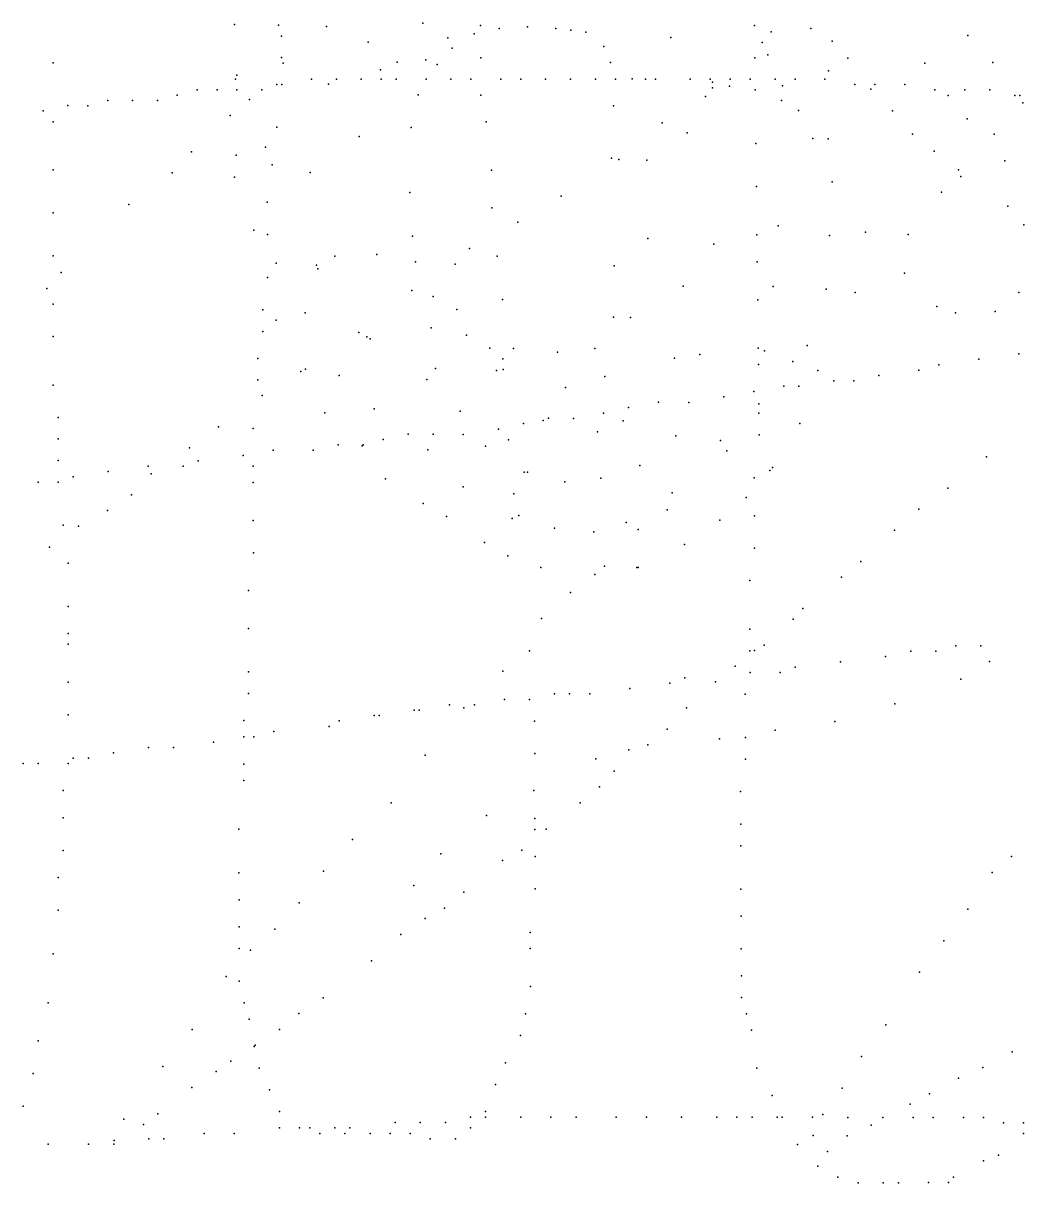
# Model space of a CAD drawing. Header units: metres. Extents: x -21.44 to -17.12, y -43.13 to -42.06.
# Drawn here: x -21.443031 to -21.442334, y -43.119821 to -43.119013 of the extents above; entities that cross this region are included whole.
import ezdxf

# ---------------------------------------------------------------- set-up
doc = ezdxf.new("R2010")
doc.units = ezdxf.units.M

msp = doc.modelspace()

# ---------------------------------------------------------------- linework, layer by layer
at = {"layer": 'Pontos'}
for p in [(-21.44288418, -43.11901366, 428), (-21.44288418, -43.11901366, 428), (-21.44288418, -43.11901366, 428), (-21.4428534, -43.11901401, 428), (-21.4428534, -43.11901401, 428), (-21.4428534, -43.11901401, 428), (-21.44281994, -43.11901502, 427), (-21.44281994, -43.11901502, 427), (-21.44275277, -43.1190127, 426), (-21.44275277, -43.1190127, 426), (-21.44275277, -43.1190127, 426), (-21.44271253, -43.11901438, 425), (-21.44271253, -43.11901438, 425), (-21.44269948, -43.1190164, 424), (-21.44269948, -43.1190164, 424), (-21.44269948, -43.1190164, 424), (-21.44267972, -43.11901514, 423), (-21.44267972, -43.11901514, 423), (-21.44267972, -43.11901514, 423), (-21.44265998, -43.11901638, 422), (-21.44265998, -43.11901638, 422), (-21.44265998, -43.11901638, 422), (-21.44252138, -43.11901442, 417), (-21.44252138, -43.11901442, 417), (-21.44248203, -43.11901639, 416), (-21.44248203, -43.11901639, 416), (-21.4428513, -43.1190218, 427), (-21.4428513, -43.1190218, 427), (-21.44273522, -43.11902299, 425), (-21.44273522, -43.11902299, 425), (-21.44271694, -43.11902016, 424), (-21.44271694, -43.11902016, 424), (-21.44271694, -43.11902016, 424), (-21.44264953, -43.11901762, 422), (-21.44264953, -43.11901762, 422), (-21.44264953, -43.11901762, 422), (-21.44263908, -43.11901886, 422), (-21.44263908, -43.11901886, 422), (-21.44263908, -43.11901886, 422), (-21.4425797, -43.11902258, 419), (-21.4425797, -43.11902258, 419), (-21.4425797, -43.11902258, 419), (-21.44250964, -43.1190188, 417), (-21.44250964, -43.1190188, 417), (-21.44250964, -43.1190188, 417), (-21.44237256, -43.11902137, 414), (-21.44237256, -43.11902137, 414), (-21.44279095, -43.11902596, 427), (-21.44279095, -43.11902596, 427), (-21.44273218, -43.11903016, 425), (-21.44273218, -43.11903016, 425), (-21.44273218, -43.11903016, 425), (-21.44262636, -43.11902886, 421), (-21.44262636, -43.11902886, 421), (-21.44262636, -43.11902886, 421), (-21.44251598, -43.11902623), (-21.44251598, -43.11902623), (-21.44246727, -43.11902531, 415), (-21.44246727, -43.11902531, 415), (-21.44301066, -43.11904038, 428), (-21.44301066, -43.11904038, 428), (-21.44285124, -43.11903671, 427), (-21.44285124, -43.11903671, 427), (-21.44285013, -43.1190405, 427), (-21.44285013, -43.1190405, 427), (-21.44277055, -43.11903986, 426), (-21.44277055, -43.11903986, 426), (-21.44275054, -43.11903836, 425), (-21.44275054, -43.11903836, 425), (-21.44271236, -43.11903676, 424), (-21.44271236, -43.11903676, 424), (-21.44262178, -43.11904014, 420), (-21.44262178, -43.11904014, 420), (-21.44262178, -43.11904014, 420), (-21.44252111, -43.11903681, 417), (-21.44252111, -43.11903681, 417), (-21.44251214, -43.11903465, 416), (-21.44251214, -43.11903465, 416), (-21.4424563, -43.11903712, 415), (-21.4424563, -43.11903712, 415), (-21.4424025, -43.1190405, 414), (-21.4424025, -43.1190405, 414), (-21.44235513, -43.11904007, 413), (-21.44235513, -43.11904007, 413), (-21.44288239, -43.11904892, 427), (-21.44288239, -43.11904892, 427), (-21.44288239, -43.11904892, 427), (-21.44278232, -43.11904518, 426), (-21.44278232, -43.11904518, 426), (-21.44278232, -43.11904518, 426), (-21.4427428, -43.11904142, 425), (-21.4427428, -43.11904142, 425), (-21.4427428, -43.11904142, 425), (-21.44246971, -43.11904594, 415), (-21.44246971, -43.11904594, 415), (-21.44246971, -43.11904594, 415), (-21.44288335, -43.11905179, 427), (-21.44288335, -43.11905179, 427), (-21.44288335, -43.11905179, 427), (-21.44285463, -43.11905536, 426), (-21.44285463, -43.11905536, 426), (-21.44285116, -43.11905536, 426), (-21.44285116, -43.11905536, 426), (-21.44283035, -43.11905164, 426), (-21.44283035, -43.11905164, 426), (-21.44281847, -43.11905519, 426), (-21.44281847, -43.11905519, 426), (-21.44281847, -43.11905519, 426), (-21.44281299, -43.11905164, 426), (-21.44281299, -43.11905164, 426), (-21.44279563, -43.11905165, 426), (-21.44279563, -43.11905165, 426), (-21.44278174, -43.11905166, 426), (-21.44278174, -43.11905166, 426), (-21.44277132, -43.11905166, 425), (-21.44277132, -43.11905166, 425), (-21.44275048, -43.11905167, 425), (-21.44275048, -43.11905167, 425), (-21.44273311, -43.11905168, 424), (-21.44273311, -43.11905168, 424), (-21.44271921, -43.11905168, 423), (-21.44271921, -43.11905168, 423), (-21.44269835, -43.11905169, 423), (-21.44269835, -43.11905169, 423), (-21.44268444, -43.1190517, 422), (-21.44268444, -43.1190517, 422), (-21.44266706, -43.11905171, 422), (-21.44266706, -43.11905171, 422), (-21.44264967, -43.11905171, 421), (-21.44264967, -43.11905171, 421), (-21.44263227, -43.11905172, 420), (-21.44263227, -43.11905172, 420), (-21.44261836, -43.11905173, 420), (-21.44261836, -43.11905173, 420), (-21.4426067, -43.11905143, 419), (-21.4426067, -43.11905143, 419), (-21.4426067, -43.11905143, 419), (-21.44259748, -43.11905174, 419), (-21.44259748, -43.11905174, 419), (-21.44259051, -43.11905174, 419), (-21.44259051, -43.11905174, 419), (-21.44256615, -43.11905175, 418), (-21.44256615, -43.11905175, 418), (-21.44255224, -43.11905175, 417), (-21.44255224, -43.11905175, 417), (-21.44255061, -43.11905394, 417), (-21.44255061, -43.11905394, 417), (-21.44255061, -43.11905394, 417), (-21.44253891, -43.11905661, 417), (-21.44253891, -43.11905661, 417), (-21.44253833, -43.11905175, 417), (-21.44253833, -43.11905175, 417), (-21.44252441, -43.11905176, 416), (-21.44252441, -43.11905176, 416), (-21.44250702, -43.11905176, 416), (-21.44250702, -43.11905176, 416), (-21.44250184, -43.11905629), (-21.44250184, -43.11905629), (-21.44249311, -43.11905176, 415), (-21.44249311, -43.11905176, 415), (-21.44247224, -43.11905177, 415), (-21.44247224, -43.11905177, 415), (-21.44245131, -43.11905551, 415), (-21.44245131, -43.11905551, 415), (-21.44243739, -43.11905551, 414), (-21.44243739, -43.11905551, 414), (-21.44241651, -43.11905552, 414), (-21.44241651, -43.11905552, 414), (-21.44292399, -43.11906279, 427), (-21.44292399, -43.11906279, 427), (-21.44291013, -43.11905906, 427), (-21.44291013, -43.11905906, 427), (-21.44289625, -43.11905907, 426), (-21.44289625, -43.11905907, 426), (-21.44288238, -43.11905908, 426), (-21.44288238, -43.11905908, 426), (-21.44286503, -43.11905908, 426), (-21.44286503, -43.11905908, 426), (-21.44275593, -43.11906272, 424), (-21.44275593, -43.11906272, 424), (-21.44275593, -43.11906272, 424), (-21.44271217, -43.11906289, 423), (-21.44271217, -43.11906289, 423), (-21.44255566, -43.11906391, 417), (-21.44255566, -43.11906391, 417), (-21.44255062, -43.11905772, 417), (-21.44255062, -43.11905772, 417), (-21.44255062, -43.11905772, 417), (-21.44252085, -43.11905923, 416), (-21.44252085, -43.11905923, 416), (-21.44244021, -43.11905864, 414), (-21.44244021, -43.11905864, 414), (-21.44239557, -43.11905926, 414), (-21.44239557, -43.11905926, 414), (-21.44238626, -43.11906313, 413), (-21.44238626, -43.11906313, 413), (-21.44237469, -43.11905927, 413), (-21.44237469, -43.11905927, 413), (-21.44235728, -43.11905927, 413), (-21.44235728, -43.11905927, 413), (-21.44233981, -43.11906302, 413), (-21.44233981, -43.11906302, 413), (-21.44233625, -43.11906314, 413), (-21.44233625, -43.11906314, 413), (-21.44300025, -43.11907021, 427), (-21.44300025, -43.11907021, 427), (-21.44298639, -43.11907022, 427), (-21.44298639, -43.11907022, 427), (-21.44297253, -43.1190665, 427), (-21.44297253, -43.1190665, 427), (-21.44295519, -43.1190665, 427), (-21.44295519, -43.1190665, 427), (-21.44293786, -43.11906651, 427), (-21.44293786, -43.11906651, 427), (-21.44287366, -43.11906603, 426), (-21.44287366, -43.11906603, 426), (-21.44261968, -43.11907029, 419), (-21.44261968, -43.11907029, 419), (-21.44261968, -43.11907029, 419), (-21.44250261, -43.11906654, 415), (-21.44250261, -43.11906654, 415), (-21.44250261, -43.11906654, 415), (-21.44233418, -43.11906813, 412), (-21.44233418, -43.11906813, 412), (-21.44301758, -43.11907393, 427), (-21.44301758, -43.11907393, 427), (-21.4428871, -43.11907697, 426), (-21.4428871, -43.11907697, 426), (-21.44249079, -43.11907355), (-21.44249079, -43.11907355), (-21.44242519, -43.11907377, 414), (-21.44242519, -43.11907377, 414), (-21.44237308, -43.11907935, 413), (-21.44237308, -43.11907935, 413), (-21.44301065, -43.1190814, 427), (-21.44301065, -43.1190814, 427), (-21.44285451, -43.11908523, 425), (-21.44285451, -43.11908523, 425), (-21.44276097, -43.11908534, 424), (-21.44276097, -43.11908534, 424), (-21.44276097, -43.11908534, 424), (-21.44270856, -43.11908158, 422), (-21.44270856, -43.11908158, 422), (-21.44258582, -43.11908215, 418), (-21.44258582, -43.11908215, 418), (-21.4425683, -43.11908924, 417), (-21.4425683, -43.11908924, 417), (-21.4425683, -43.11908924, 417), (-21.44279715, -43.11909161, 424), (-21.44279715, -43.11909161, 424), (-21.44279715, -43.11909161, 424), (-21.44252041, -43.11909665, 415), (-21.44252041, -43.11909665, 415), (-21.44248065, -43.11909301), (-21.44248065, -43.11909301), (-21.44247001, -43.11909335, 414), (-21.44247001, -43.11909335, 414), (-21.44247001, -43.11909335, 414), (-21.44241108, -43.11909002, 413), (-21.44241108, -43.11909002, 413), (-21.44235419, -43.11909015, 412), (-21.44235419, -43.11909015, 412), (-21.44291401, -43.11910252, 425), (-21.44291401, -43.11910252, 425), (-21.44288287, -43.11910466, 425), (-21.44288287, -43.11910466, 425), (-21.44288287, -43.11910466, 425), (-21.44286239, -43.11909912, 425), (-21.44286239, -43.11909912, 425), (-21.44286239, -43.11909912, 425), (-21.44239605, -43.11910199, 413), (-21.44239605, -43.11910199, 413), (-21.44285788, -43.1191114, 424), (-21.44285788, -43.1191114, 424), (-21.44262113, -43.1191069, 418), (-21.44262113, -43.1191069, 418), (-21.44262113, -43.1191069, 418), (-21.442616, -43.11910774, 418), (-21.442616, -43.11910774, 418), (-21.44259653, -43.11910819, 417), (-21.44259653, -43.11910819, 417), (-21.44259653, -43.11910819, 417), (-21.4423467, -43.11910868, 412), (-21.4423467, -43.11910868, 412), (-21.44301063, -43.11911502, 426), (-21.44301063, -43.11911502, 426), (-21.44292749, -43.11911714, 425), (-21.44292749, -43.11911714, 425), (-21.44288414, -43.11912013, 424), (-21.44288414, -43.11912013, 424), (-21.44288414, -43.11912013, 424), (-21.44283142, -43.1191168, 424), (-21.44283142, -43.1191168, 424), (-21.44283142, -43.1191168, 424), (-21.44270483, -43.11911526, 421), (-21.44270483, -43.11911526, 421), (-21.44237899, -43.11911507, 412), (-21.44237899, -43.11911507, 412), (-21.44237753, -43.11911954, 412), (-21.44237753, -43.11911954, 412), (-21.44252006, -43.11912664, 414), (-21.44252006, -43.11912664, 414), (-21.44246731, -43.11912342), (-21.44246731, -43.11912342), (-21.44286126, -43.1191376, 423), (-21.44286126, -43.1191376, 423), (-21.44276176, -43.11913079, 422), (-21.44276176, -43.11913079, 422), (-21.44276176, -43.11913079, 422), (-21.44265627, -43.1191333, 419), (-21.44265627, -43.1191333, 419), (-21.44239092, -43.11913056, 412), (-21.44239092, -43.11913056, 412), (-21.44301062, -43.11914495, 425), (-21.44301062, -43.11914495, 425), (-21.44295775, -43.11913904, 424), (-21.44295775, -43.11913904, 424), (-21.44270463, -43.11914149, 420), (-21.44270463, -43.11914149, 420), (-21.44234478, -43.11914025, 412), (-21.44234478, -43.11914025, 412), (-21.44268649, -43.11915155, 419), (-21.44268649, -43.11915155, 419), (-21.44250493, -43.11915402, 413), (-21.44250493, -43.11915402, 413), (-21.44250493, -43.11915402, 413), (-21.44233353, -43.11915341, 411), (-21.44233353, -43.11915341, 411), (-21.44287073, -43.11915708, 423), (-21.44287073, -43.11915708, 423), (-21.44287073, -43.11915708, 423), (-21.44287073, -43.11915708, 423), (-21.44287073, -43.11915708, 423), (-21.44287073, -43.11915708, 423), (-21.44286117, -43.11916008, 422), (-21.44286117, -43.11916008, 422), (-21.44275994, -43.11916126, 421), (-21.44275994, -43.11916126, 421), (-21.44275994, -43.11916126, 421), (-21.44251966, -43.11916042, 414), (-21.44251966, -43.11916042, 414), (-21.44246917, -43.11916081, 413), (-21.44246917, -43.11916081, 413), (-21.44246917, -43.11916081, 413), (-21.44244396, -43.1191584), (-21.44244396, -43.1191584), (-21.4424143, -43.11916001, 412), (-21.4424143, -43.11916001, 412), (-21.44272009, -43.1191698, 419), (-21.44272009, -43.1191698, 419), (-21.44259568, -43.11916284, 416), (-21.44259568, -43.11916284, 416), (-21.44259568, -43.11916284, 416), (-21.44254976, -43.11916674, 414), (-21.44254976, -43.11916674, 414), (-21.44254976, -43.11916674, 414), (-21.44301061, -43.11917492, 424), (-21.44301061, -43.11917492, 424), (-21.44281401, -43.11917515, 421), (-21.44281401, -43.11917515, 421), (-21.44281401, -43.11917515, 421), (-21.44278474, -43.11917394, 421), (-21.44278474, -43.11917394, 421), (-21.44278474, -43.11917394, 421), (-21.44270089, -43.11917527, 419), (-21.44270089, -43.11917527, 419), (-21.44285501, -43.11918015, 422), (-21.44285501, -43.11918015, 422), (-21.44285501, -43.11918015, 422), (-21.442827, -43.11918149, 421), (-21.442827, -43.11918149, 421), (-21.442827, -43.11918149, 421), (-21.44282589, -43.11918404, 421), (-21.44282589, -43.11918404, 421), (-21.44282589, -43.11918404, 421), (-21.44275791, -43.11917909, 420), (-21.44275791, -43.11917909, 420), (-21.44275791, -43.11917909, 420), (-21.44273018, -43.11918081, 419), (-21.44273018, -43.11918081, 419), (-21.44261935, -43.11918195, 416), (-21.44261935, -43.11918195, 416), (-21.44261935, -43.11918195, 416), (-21.44251944, -43.11917921, 413), (-21.44251944, -43.11917921, 413), (-21.44300498, -43.11918663, 424), (-21.44300498, -43.11918663, 424), (-21.44286106, -43.1191901, 422), (-21.44286106, -43.1191901, 422), (-21.44241665, -43.11918703, 412), (-21.44241665, -43.11918703, 412), (-21.44301512, -43.11919763, 423), (-21.44301512, -43.11919763, 423), (-21.44276044, -43.1191991, 420), (-21.44276044, -43.1191991, 420), (-21.4425711, -43.11919614, 415), (-21.4425711, -43.11919614, 415), (-21.4425711, -43.11919614, 415), (-21.44250847, -43.11919623, 413), (-21.44250847, -43.11919623, 413), (-21.44250847, -43.11919623, 413), (-21.44247143, -43.1191983, 412), (-21.44247143, -43.1191983, 412), (-21.44247143, -43.1191983, 412), (-21.44245114, -43.11920055, 412), (-21.44245114, -43.11920055, 412), (-21.44233705, -43.11920061, 411), (-21.44233705, -43.11920061, 411), (-21.4430106, -43.11920868, 423), (-21.4430106, -43.11920868, 423), (-21.44274541, -43.11920339, 419), (-21.44274541, -43.11920339, 419), (-21.44274541, -43.11920339, 419), (-21.44269718, -43.11920534, 418), (-21.44269718, -43.11920534, 418), (-21.44251913, -43.11920554, 413), (-21.44251913, -43.11920554, 413), (-21.4423943, -43.11921026, 412), (-21.4423943, -43.11921026, 412), (-21.44286445, -43.11921263, 421), (-21.44286445, -43.11921263, 421), (-21.44283475, -43.11921467, 421), (-21.44283475, -43.11921467, 421), (-21.44283475, -43.11921467, 421), (-21.4427291, -43.1192124, 419), (-21.4427291, -43.1192124, 419), (-21.4427291, -43.1192124, 419), (-21.44261962, -43.11921783, 416), (-21.44261962, -43.11921783, 416), (-21.44261962, -43.11921783, 416), (-21.44261962, -43.11921783, 416), (-21.44261962, -43.11921783, 416), (-21.44261962, -43.11921783, 416), (-21.44260782, -43.11921787, 415), (-21.44260782, -43.11921787, 415), (-21.44260782, -43.11921787, 415), (-21.44238129, -43.11921474, 411), (-21.44238129, -43.11921474, 411), (-21.44235353, -43.11921377, 411), (-21.44235353, -43.11921377, 411), (-21.44285509, -43.1192199, 421), (-21.44285509, -43.1192199, 421), (-21.44285509, -43.1192199, 421), (-21.44274693, -43.11922517, 419), (-21.44274693, -43.11922517, 419), (-21.44274693, -43.11922517, 419), (-21.44301059, -43.11923122, 422), (-21.44301059, -43.11923122, 422), (-21.4428644, -43.11922767, 421), (-21.4428644, -43.11922767, 421), (-21.44279748, -43.11922843, 420), (-21.44279748, -43.11922843, 420), (-21.4427917, -43.11923145, 420), (-21.4427917, -43.11923145, 420), (-21.4427917, -43.11923145, 420), (-21.44278937, -43.11923274, 420), (-21.44278937, -43.11923274, 420), (-21.44278937, -43.11923274, 420), (-21.44272231, -43.11923038, 418), (-21.44272231, -43.11923038, 418), (-21.44272231, -43.11923038, 418), (-21.44270595, -43.11923943, 417), (-21.44270595, -43.11923943, 417), (-21.44270595, -43.11923943, 417), (-21.44268944, -43.11923949, 417), (-21.44268944, -43.11923949, 417), (-21.44268944, -43.11923949, 417), (-21.44265879, -43.11924216, 416), (-21.44265879, -43.11924216, 416), (-21.44265879, -43.11924216, 416), (-21.44263279, -43.11923967, 416), (-21.44263279, -43.11923967, 416), (-21.44263279, -43.11923967, 416), (-21.44251873, -43.11923945, 412), (-21.44251873, -43.11923945, 412), (-21.4425144, -43.11924126, 412), (-21.4425144, -43.11924126, 412), (-21.4425144, -43.11924126, 412), (-21.44248468, -43.11923746, 412), (-21.44248468, -43.11923746, 412), (-21.44286781, -43.11924648, 420), (-21.44286781, -43.11924648, 420), (-21.44269686, -43.11924675, 417), (-21.44269686, -43.11924675, 417), (-21.44257723, -43.1192463, 414), (-21.44257723, -43.1192463, 414), (-21.44257723, -43.1192463, 414), (-21.44255945, -43.11924376, 413), (-21.44255945, -43.11924376, 413), (-21.44255945, -43.11924376, 413), (-21.4425186, -43.11925076, 412), (-21.4425186, -43.11925076, 412), (-21.44249475, -43.11924855, 412), (-21.44249475, -43.11924855, 412), (-21.44239277, -43.11925086), (-21.44239277, -43.11925086), (-21.44236485, -43.11924711), (-21.44236485, -43.11924711), (-21.44233693, -43.11924336), (-21.44233693, -43.11924336), (-21.4428378, -43.11925561, 420), (-21.4428378, -43.11925561, 420), (-21.4428378, -43.11925561, 420), (-21.44283454, -43.1192541, 420), (-21.44283454, -43.1192541, 420), (-21.44281104, -43.11925839, 419), (-21.44281104, -43.11925839, 419), (-21.44281104, -43.11925839, 419), (-21.44274386, -43.11925347, 418), (-21.44274386, -43.11925347, 418), (-21.44274386, -43.11925347, 418), (-21.44270143, -43.11925491, 417), (-21.44270143, -43.11925491, 417), (-21.44270143, -43.11925491, 417), (-21.44269681, -43.11925428, 417), (-21.44269681, -43.11925428, 417), (-21.44262585, -43.11925904, 415), (-21.44262585, -43.11925904, 415), (-21.44262585, -43.11925904, 415), (-21.44262585, -43.11925904, 415), (-21.44262585, -43.11925904, 415), (-21.44262585, -43.11925904, 415), (-21.44247715, -43.119255, 412), (-21.44247715, -43.119255, 412), (-21.44247715, -43.119255, 412), (-21.44243462, -43.11925837), (-21.44243462, -43.11925837), (-21.4424067, -43.11925462), (-21.4424067, -43.11925462), (-21.44301058, -43.11926507, 421), (-21.44301058, -43.11926507, 421), (-21.44286776, -43.11926154, 420), (-21.44286776, -43.11926154, 420), (-21.44274987, -43.11926118, 418), (-21.44274987, -43.11926118, 418), (-21.44274987, -43.11926118, 418), (-21.44265313, -43.1192667, 416), (-21.44265313, -43.1192667, 416), (-21.44265313, -43.1192667, 416), (-21.44250094, -43.11926587), (-21.44250094, -43.11926587), (-21.44249046, -43.11926588), (-21.44249046, -43.11926588), (-21.44246603, -43.11926212), (-21.44246603, -43.11926212), (-21.44245205, -43.11926213), (-21.44245205, -43.11926213), (-21.44286486, -43.11927242, 419), (-21.44286486, -43.11927242, 419), (-21.4425428, -43.11927338), (-21.4425428, -43.11927338), (-21.44252187, -43.11926963), (-21.44252187, -43.11926963), (-21.44278674, -43.11928168, 419), (-21.44278674, -43.11928168, 419), (-21.44278674, -43.11928168, 419), (-21.44272659, -43.1192832, 417), (-21.44272659, -43.1192832, 417), (-21.44272659, -43.1192832, 417), (-21.44260919, -43.11928083), (-21.44260919, -43.11928083), (-21.44258823, -43.1192771), (-21.44258823, -43.1192771), (-21.44256723, -43.11927714), (-21.44256723, -43.11927714), (-21.44251826, -43.11927814, 412), (-21.44251826, -43.11927814, 412), (-21.44300709, -43.11928765, 420), (-21.44300709, -43.11928765, 420), (-21.44282111, -43.11928452, 419), (-21.44282111, -43.11928452, 419), (-21.44282111, -43.11928452, 419), (-21.4426687, -43.11928987, 416), (-21.4426687, -43.11928987, 416), (-21.4426687, -43.11928987, 416), (-21.44266511, -43.11928826), (-21.44266511, -43.11928826), (-21.44264762, -43.1192883), (-21.44264762, -43.1192883), (-21.44262666, -43.11928457), (-21.44262666, -43.11928457), (-21.44261302, -43.11929009, 414), (-21.44261302, -43.11929009, 414), (-21.44261302, -43.11929009, 414), (-21.44261302, -43.11929009, 414), (-21.44261302, -43.11929009, 414), (-21.44261302, -43.11929009, 414), (-21.44251825, -43.1192847, 412), (-21.44251825, -43.1192847, 412), (-21.44289518, -43.11929431, 419), (-21.44289518, -43.11929431, 419), (-21.44287114, -43.11929542, 419), (-21.44287114, -43.11929542, 419), (-21.44276291, -43.11929938), (-21.44276291, -43.11929938), (-21.44274545, -43.11929941), (-21.44274545, -43.11929941), (-21.44272448, -43.11929945), (-21.44272448, -43.11929945), (-21.44270003, -43.11929573), (-21.44270003, -43.11929573), (-21.44268257, -43.119292), (-21.44268257, -43.119292), (-21.44263084, -43.11929776, 414), (-21.44263084, -43.11929776, 414), (-21.44263084, -43.11929776, 414), (-21.44248967, -43.11929191, 411), (-21.44248967, -43.11929191, 411), (-21.44248967, -43.11929191, 411), (-21.44300708, -43.11930269, 419), (-21.44300708, -43.11930269, 419), (-21.44281178, -43.11930682), (-21.44281178, -43.11930682), (-21.44279503, -43.11930748, 418), (-21.44279503, -43.11930748, 418), (-21.44279503, -43.11930748, 418), (-21.44279432, -43.11930685), (-21.44279432, -43.11930685), (-21.44278036, -43.11930311), (-21.44278036, -43.11930311), (-21.44270908, -43.11930774, 416), (-21.44270908, -43.11930774, 416), (-21.44270908, -43.11930774, 416), (-21.442693, -43.11930328, 416), (-21.442693, -43.11930328, 416), (-21.44257624, -43.11930052, 413), (-21.44257624, -43.11930052, 413), (-21.44257624, -43.11930052, 413), (-21.44254521, -43.11930364, 412), (-21.44254521, -43.11930364, 412), (-21.44251818, -43.11929975, 412), (-21.44251818, -43.11929975, 412), (-21.44291539, -43.11930886, 419), (-21.44291539, -43.11930886, 419), (-21.44287808, -43.11931422), (-21.44287808, -43.11931422), (-21.44285715, -43.1193105), (-21.44285715, -43.1193105), (-21.44282923, -43.11931055), (-21.44282923, -43.11931055), (-21.44274929, -43.11931014, 417), (-21.44274929, -43.11931014, 417), (-21.44274929, -43.11931014, 417), (-21.44254059, -43.11931086, 412), (-21.44254059, -43.11931086, 412), (-21.44254059, -43.11931086, 412), (-21.44235966, -43.1193152, 411), (-21.44235966, -43.1193152, 411), (-21.44300708, -43.11931773, 419), (-21.44300708, -43.11931773, 419), (-21.44294434, -43.11932162, 418), (-21.44294434, -43.11932162, 418), (-21.44291993, -43.11932167, 418), (-21.44291993, -43.11932167, 418), (-21.44290947, -43.11931792), (-21.44290947, -43.11931792), (-21.44287108, -43.11932176, 418), (-21.44287108, -43.11932176, 418), (-21.44260126, -43.1193211, 413), (-21.44260126, -43.1193211, 413), (-21.44260126, -43.1193211, 413), (-21.44250884, -43.11932266, 411), (-21.44250884, -43.11932266, 411), (-21.44250884, -43.11932266, 411), (-21.44299662, -43.11932904, 418), (-21.44299662, -43.11932904, 418), (-21.44297222, -43.11932532, 418), (-21.44297222, -43.11932532, 418), (-21.44294234, -43.11932705, 418), (-21.44294234, -43.11932705, 418), (-21.44277888, -43.11933047, 417), (-21.44277888, -43.11933047, 417), (-21.44277888, -43.11933047, 417), (-21.44268199, -43.11932593, 415), (-21.44268199, -43.11932593, 415), (-21.44268199, -43.11932593, 415), (-21.44267962, -43.11932594, 415), (-21.44267962, -43.11932594, 415), (-21.44267962, -43.11932594, 415), (-21.44262863, -43.11933006, 414), (-21.44262863, -43.11933006, 414), (-21.44262863, -43.11933006, 414), (-21.44252155, -43.11932985, 411), (-21.44252155, -43.11932985, 411), (-21.44251067, -43.11932464, 411), (-21.44251067, -43.11932464, 411), (-21.44251067, -43.11932464, 411), (-21.44302101, -43.11933275, 418), (-21.44302101, -43.11933275, 418), (-21.44300707, -43.11933278, 418), (-21.44300707, -43.11933278, 418), (-21.44287106, -43.11933306, 418), (-21.44287106, -43.11933306, 418), (-21.44272471, -43.11933606, 416), (-21.44272471, -43.11933606, 416), (-21.44272471, -43.11933606, 416), (-21.44265357, -43.11933253, 414), (-21.44265357, -43.11933253, 414), (-21.44265357, -43.11933253, 414), (-21.44257891, -43.11934014, 412), (-21.44257891, -43.11934014, 412), (-21.44238662, -43.11933706, 411), (-21.44238662, -43.11933706, 411), (-21.44295585, -43.11934166, 418), (-21.44295585, -43.11934166, 418), (-21.44275259, -43.1193476, 416), (-21.44275259, -43.1193476, 416), (-21.44275259, -43.1193476, 416), (-21.44268933, -43.11934097, 415), (-21.44268933, -43.11934097, 415), (-21.44252716, -43.1193435, 411), (-21.44252716, -43.1193435, 411), (-21.44252716, -43.1193435, 411), (-21.44297269, -43.11935257, 417), (-21.44297269, -43.11935257, 417), (-21.44268575, -43.11935607, 415), (-21.44268575, -43.11935607, 415), (-21.44258229, -43.11935201, 412), (-21.44258229, -43.11935201, 412), (-21.44258229, -43.11935201, 412), (-21.44252143, -43.1193562, 411), (-21.44252143, -43.1193562, 411), (-21.44240684, -43.11935164, 411), (-21.44240684, -43.11935164, 411), (-21.44300358, -43.1193629, 417), (-21.44300358, -43.1193629, 417), (-21.4429929, -43.11936347, 417), (-21.4429929, -43.11936347, 417), (-21.442871, -43.11935943, 417), (-21.442871, -43.11935943, 417), (-21.44273622, -43.11935671, 416), (-21.44273622, -43.11935671, 416), (-21.44273622, -43.11935671, 416), (-21.44269053, -43.11935822, 415), (-21.44269053, -43.11935822, 415), (-21.44269053, -43.11935822, 415), (-21.44261088, -43.11936103, 413), (-21.44261088, -43.11936103, 413), (-21.44261088, -43.11936103, 413), (-21.4425455, -43.11935937, 411), (-21.4425455, -43.11935937, 411), (-21.4425455, -43.11935937, 411), (-21.4426609, -43.11936486, 414), (-21.4426609, -43.11936486, 414), (-21.4426609, -43.11936486, 414), (-21.44263353, -43.11936748, 413), (-21.44263353, -43.11936748, 413), (-21.44263353, -43.11936748, 413), (-21.4426025, -43.11936575, 413), (-21.4426025, -43.11936575, 413), (-21.44242369, -43.11936622, 410), (-21.44242369, -43.11936622, 410), (-21.44301313, -43.11937804, 417), (-21.44301313, -43.11937804, 417), (-21.44270981, -43.11937493, 415), (-21.44270981, -43.11937493, 415), (-21.44270981, -43.11937493, 415), (-21.44257028, -43.11937625, 412), (-21.44257028, -43.11937625, 412), (-21.44257028, -43.11937625, 412), (-21.44252133, -43.1193788, 410), (-21.44252133, -43.1193788, 410), (-21.44287095, -43.11938205, 416), (-21.44287095, -43.11938205, 416), (-21.44269336, -43.11938408, 414), (-21.44269336, -43.11938408, 414), (-21.44269336, -43.11938408, 414), (-21.44244729, -43.11938811, 410), (-21.44244729, -43.11938811, 410), (-21.44300008, -43.11938928, 416), (-21.44300008, -43.11938928, 416), (-21.44267044, -43.11939222, 414), (-21.44267044, -43.11939222, 414), (-21.44267044, -43.11939222, 414), (-21.44262611, -43.11939137, 413), (-21.44262611, -43.11939137, 413), (-21.44260335, -43.11939222, 412), (-21.44260335, -43.11939222, 412), (-21.44260335, -43.11939222, 412), (-21.44260243, -43.11939222, 412), (-21.44260243, -43.11939222, 412), (-21.44260243, -43.11939222, 412), (-21.44263276, -43.11939721, 413), (-21.44263276, -43.11939721, 413), (-21.44263276, -43.11939721, 413), (-21.44252474, -43.1194014, 410), (-21.44252474, -43.1194014, 410), (-21.44246077, -43.11939905, 410), (-21.44246077, -43.11939905, 410), (-21.44287438, -43.11940845, 416), (-21.44287438, -43.11940845, 416), (-21.44264972, -43.11940967, 413), (-21.44264972, -43.11940967, 413), (-21.44300007, -43.11941945, 415), (-21.44300007, -43.11941945, 415), (-21.44248775, -43.11942094, 409), (-21.44248775, -43.11942094, 409), (-21.44266997, -43.11942799, 413), (-21.44266997, -43.11942799, 413), (-21.4424945, -43.11942824, 409), (-21.4424945, -43.11942824, 409), (-21.44287432, -43.11943488, 415), (-21.44287432, -43.11943488, 415), (-21.44252459, -43.11943533, 410), (-21.44252459, -43.11943533, 410), (-21.44300007, -43.11943832, 414), (-21.44300007, -43.11943832, 414), (-21.44300006, -43.11944587, 414), (-21.44300006, -43.11944587, 414), (-21.4426784, -43.11945036, 413), (-21.4426784, -43.11945036, 413), (-21.44252452, -43.11945041, 410), (-21.44252452, -43.11945041, 410), (-21.44252148, -43.11945013, 409), (-21.44252148, -43.11945013, 409), (-21.44251473, -43.11944649, 409), (-21.44251473, -43.11944649, 409), (-21.44241244, -43.11945057, 410), (-21.44241244, -43.11945057, 410), (-21.44239492, -43.11945059, 410), (-21.44239492, -43.11945059, 410), (-21.44238093, -43.11944684, 410), (-21.44238093, -43.11944684, 410), (-21.44236341, -43.11944686, 410), (-21.44236341, -43.11944686, 410), (-21.44253498, -43.11946108, 410), (-21.44253498, -43.11946108, 410), (-21.44246145, -43.11945805, 409), (-21.44246145, -43.11945805, 409), (-21.44242994, -43.11945432, 410), (-21.44242994, -43.11945432, 410), (-21.4423574, -43.11945782, 411), (-21.4423574, -43.11945782, 411), (-21.44287426, -43.11946511, 414), (-21.44287426, -43.11946511, 414), (-21.44269699, -43.11946463, 413), (-21.44269699, -43.11946463, 413), (-21.44256995, -43.11946922, 410), (-21.44256995, -43.11946922, 410), (-21.44252446, -43.1194655, 410), (-21.44252446, -43.1194655, 410), (-21.44250344, -43.11946553, 409), (-21.44250344, -43.11946553, 409), (-21.44249295, -43.11946177, 409), (-21.44249295, -43.11946177, 409), (-21.44300005, -43.11947231, 413), (-21.44300005, -43.11947231, 413), (-21.44260839, -43.11947676, 411), (-21.44260839, -43.11947676, 411), (-21.44258043, -43.11947299, 411), (-21.44258043, -43.11947299, 411), (-21.44254848, -43.11947203, 410), (-21.44254848, -43.11947203, 410), (-21.44237751, -43.11947028, 410), (-21.44237751, -43.11947028, 410), (-21.44287422, -43.11948023, 413), (-21.44287422, -43.11948023, 413), (-21.44269578, -43.11948431, 412), (-21.44269578, -43.11948431, 412), (-21.4426783, -43.11948431, 412), (-21.4426783, -43.11948431, 412), (-21.44266083, -43.11948054, 412), (-21.44266083, -43.11948054, 412), (-21.44265034, -43.11948054, 412), (-21.44265034, -43.11948054, 412), (-21.44263635, -43.11948054, 412), (-21.44263635, -43.11948054, 412), (-21.44252789, -43.11948059, 410), (-21.44252789, -43.11948059, 410), (-21.44275871, -43.11949186, 413), (-21.44275871, -43.11949186, 413), (-21.44275521, -43.11949186, 413), (-21.44275521, -43.11949186, 413), (-21.44273424, -43.11948808, 413), (-21.44273424, -43.11948808, 413), (-21.44272402, -43.1194903, 413), (-21.44272402, -43.1194903, 413), (-21.44271675, -43.11948808, 413), (-21.44271675, -43.11948808, 413), (-21.44256872, -43.1194903, 410), (-21.44256872, -43.1194903, 410), (-21.44242352, -43.11948731, 410), (-21.44242352, -43.11948731, 410), (-21.44300004, -43.11949498, 412), (-21.44300004, -43.11949498, 412), (-21.44287768, -43.11949913, 413), (-21.44287768, -43.11949913, 413), (-21.44281118, -43.11949934, 413), (-21.44281118, -43.11949934, 413), (-21.44278668, -43.11949562, 413), (-21.44278668, -43.11949562, 413), (-21.44278318, -43.11949563, 413), (-21.44278318, -43.11949563, 413), (-21.44267476, -43.1194994, 412), (-21.44267476, -43.1194994, 412), (-21.44246523, -43.11949964, 410), (-21.44246523, -43.11949964, 410), (-21.44285667, -43.11950677, 413), (-21.44285667, -43.11950677, 413), (-21.44281817, -43.1195031, 413), (-21.44281817, -43.1195031, 413), (-21.44258222, -43.11950497, 410), (-21.44258222, -43.11950497, 410), (-21.44250694, -43.11950567, 409), (-21.44250694, -43.11950567, 409), (-21.44294411, -43.11951785, 411), (-21.44294411, -43.11951785, 411), (-21.44292662, -43.1195179, 411), (-21.44292662, -43.1195179, 411), (-21.44289864, -43.11951421, 412), (-21.44289864, -43.11951421, 412), (-21.44287766, -43.11951049, 412), (-21.44287766, -43.11951049, 412), (-21.44287066, -43.11951051, 412), (-21.44287066, -43.11951051, 412), (-21.44259573, -43.11951598, 411), (-21.44259573, -43.11951598, 411), (-21.44254576, -43.11951171, 410), (-21.44254576, -43.11951171, 410), (-21.44252776, -43.11951079, 410), (-21.44252776, -43.11951079, 410), (-21.44299654, -43.11952525, 411), (-21.44299654, -43.11952525, 411), (-21.44298605, -43.11952529, 411), (-21.44298605, -43.11952529, 411), (-21.44296858, -43.11952156, 411), (-21.44296858, -43.11952156, 411), (-21.44275107, -43.11952332, 412), (-21.44275107, -43.11952332, 412), (-21.44267469, -43.11952206, 411), (-21.44267469, -43.11952206, 411), (-21.44263203, -43.11952576, 411), (-21.44263203, -43.11952576, 411), (-21.44260901, -43.11951946, 411), (-21.44260901, -43.11951946, 411), (-21.4425277, -43.11952589, 410), (-21.4425277, -43.11952589, 410), (-21.44303148, -43.11952893, 410), (-21.44303148, -43.11952893, 410), (-21.443021, -43.11952896, 410), (-21.443021, -43.11952896, 410), (-21.44300003, -43.11952903, 410), (-21.44300003, -43.11952903, 410), (-21.44287762, -43.11952942, 412), (-21.44287762, -43.11952942, 412), (-21.44287759, -43.11954078, 411), (-21.44287759, -43.11954078, 411), (-21.44261936, -43.11953433, 411), (-21.44261936, -43.11953433, 411), (-21.44300352, -43.11954794, 409), (-21.44300352, -43.11954794, 409), (-21.44267523, -43.11954783, 411), (-21.44267523, -43.11954783, 411), (-21.4426295, -43.11954534, 411), (-21.4426295, -43.11954534, 411), (-21.4425311, -43.11954855, 410), (-21.4425311, -43.11954855, 410), (-21.44277475, -43.11955635, 412), (-21.44277475, -43.11955635, 412), (-21.44264301, -43.11955635, 411), (-21.44264301, -43.11955635, 411), (-21.44270837, -43.11956518, 411), (-21.44270837, -43.11956518, 411), (-21.44300351, -43.11956688, 409), (-21.44300351, -43.11956688, 409), (-21.44267455, -43.11956738, 411), (-21.44267455, -43.11956738, 411), (-21.44253101, -43.11957122, 410), (-21.44253101, -43.11957122, 410), (-21.44288102, -43.11957488, 410), (-21.44288102, -43.11957488, 410), (-21.44280182, -43.11958206, 411), (-21.44280182, -43.11958206, 411), (-21.44267453, -43.11957494, 411), (-21.44267453, -43.11957494, 411), (-21.44266666, -43.11957472, 411), (-21.44266666, -43.11957472, 411), (-21.44300351, -43.11958962, 407), (-21.44300351, -43.11958962, 407), (-21.44268357, -43.11958941, 410), (-21.44268357, -43.11958941, 410), (-21.44253094, -43.11958634, 410), (-21.44253094, -43.11958634, 410), (-21.44274015, -43.11959203, 411), (-21.44274015, -43.11959203, 411), (-21.44269709, -43.11959676, 410), (-21.44269709, -43.11959676, 410), (-21.44267447, -43.11959384, 410), (-21.44267447, -43.11959384, 410), (-21.4423421, -43.11959398, 411), (-21.4423421, -43.11959398, 411), (-21.44288097, -43.11960519, 409), (-21.44288097, -43.11960519, 409), (-21.44282213, -43.11960411, 410), (-21.44282213, -43.11960411, 410), (-21.44235561, -43.11960496, 411), (-21.44235561, -43.11960496, 411), (-21.443007, -43.11960857, 407), (-21.443007, -43.11960857, 407), (-21.44275897, -43.11961416, 410), (-21.44275897, -43.11961416, 410), (-21.44272414, -43.11961881, 410), (-21.44272414, -43.11961881, 410), (-21.4426744, -43.11961653, 410), (-21.4426744, -43.11961653, 410), (-21.44253081, -43.11961659, 410), (-21.44253081, -43.11961659, 410), (-21.44288094, -43.11962409, 408), (-21.44288094, -43.11962409, 408), (-21.44283907, -43.11962616, 409), (-21.44283907, -43.11962616, 409), (-21.44273767, -43.11962984, 410), (-21.44273767, -43.11962984, 410), (-21.44237247, -43.11963064, 410), (-21.44237247, -43.11963064, 410), (-21.44300699, -43.11963133, 405), (-21.44300699, -43.11963133, 405), (-21.4427512, -43.11963719, 409), (-21.4427512, -43.11963719, 409), (-21.44253073, -43.11963551, 410), (-21.44253073, -43.11963551, 410), (-21.44288092, -43.11964301, 407), (-21.44288092, -43.11964301, 407), (-21.44285601, -43.11964455, 408), (-21.44285601, -43.11964455, 408), (-21.44267781, -43.11964679, 409), (-21.44267781, -43.11964679, 409), (-21.44276812, -43.11964822, 409), (-21.44276812, -43.11964822, 409), (-21.44238935, -43.11965264, 410), (-21.44238935, -43.11965264, 410), (-21.44301049, -43.11966169, 404), (-21.44301049, -43.11966169, 404), (-21.4428809, -43.11965815, 407), (-21.4428809, -43.11965815, 407), (-21.44287294, -43.11965926, 407), (-21.44287294, -43.11965926, 407), (-21.44267777, -43.11965815, 409), (-21.44267777, -43.11965815, 409), (-21.44253064, -43.11965822, 410), (-21.44253064, -43.11965822, 410), (-21.44278843, -43.11966662, 408), (-21.44278843, -43.11966662, 408), (-21.44288989, -43.11967766, 406), (-21.44288989, -43.11967766, 406), (-21.44253055, -43.11967715, 410), (-21.44253055, -43.11967715, 410), (-21.44240623, -43.11967465, 410), (-21.44240623, -43.11967465, 410), (-21.44288087, -43.11968086, 406), (-21.44288087, -43.11968086, 406), (-21.4426777, -43.11968465, 409), (-21.4426777, -43.11968465, 409), (-21.44301398, -43.11969588, 402), (-21.44301398, -43.11969588, 402), (-21.44282229, -43.11969238, 407), (-21.44282229, -43.11969238, 407), (-21.44253049, -43.11969229, 410), (-21.44253049, -43.11969229, 410), (-21.44287735, -43.11969601, 405), (-21.44287735, -43.11969601, 405), (-21.44283922, -43.11970342, 406), (-21.44283922, -43.11970342, 406), (-21.44268114, -43.11970358, 408), (-21.44268114, -43.11970358, 408), (-21.44252693, -43.11970366, 410), (-21.44252693, -43.11970366, 410), (-21.44287383, -43.11970737, 405), (-21.44287383, -43.11970737, 405), (-21.44242986, -43.11971138, 410), (-21.44242986, -43.11971138, 410), (-21.44291366, -43.11971447, 404), (-21.44291366, -43.11971447, 404), (-21.44285277, -43.11971446, 405), (-21.44285277, -43.11971446, 405), (-21.4426846, -43.11971874, 408), (-21.4426846, -43.11971874, 408), (-21.44252337, -43.11971504, 410), (-21.44252337, -43.11971504, 410), (-21.44302098, -43.11972248, 401), (-21.44302098, -43.11972248, 401), (-21.4428703, -43.11972631, 405), (-21.4428703, -43.11972631, 405), (-21.44286971, -43.11972551, 405), (-21.44286971, -43.11972551, 405), (-21.44244676, -43.11973341, 410), (-21.44244676, -43.11973341, 410), (-21.44234176, -43.11973019, 411), (-21.44234176, -43.11973019, 411), (-21.44293403, -43.11974025, 403), (-21.44293403, -43.11974025, 403), (-21.44289682, -43.11974393, 404), (-21.44289682, -43.11974393, 404), (-21.44288665, -43.11973656, 404), (-21.44288665, -43.11973656, 404), (-21.44286678, -43.11974147, 405), (-21.44286678, -43.11974147, 405), (-21.44269506, -43.11973768, 408), (-21.44269506, -43.11973768, 408), (-21.44251975, -43.11974157, 410), (-21.44251975, -43.11974157, 410), (-21.44236206, -43.11974115, 411), (-21.44236206, -43.11974115, 411), (-21.44302449, -43.11974526, 401), (-21.44302449, -43.11974526, 401), (-21.44237899, -43.11974845, 410), (-21.44237899, -43.11974845, 410), (-21.44291377, -43.11975498, 404), (-21.44291377, -43.11975498, 404), (-21.44285974, -43.11975664, 405), (-21.44285974, -43.11975664, 405), (-21.44270203, -43.11975285, 408), (-21.44270203, -43.11975285, 408), (-21.44250913, -43.11976056, 410), (-21.44250913, -43.11976056, 410), (-21.44246027, -43.11975546, 410), (-21.44246027, -43.11975546, 410), (-21.44239929, -43.11975942, 410), (-21.44239929, -43.11975942, 410), (-21.4430315, -43.11976801, 402), (-21.4430315, -43.11976801, 402), (-21.44241283, -43.11976673, 410), (-21.44241283, -43.11976673, 410), (-21.44293751, -43.11977341, 404), (-21.44293751, -43.11977341, 404), (-21.44285271, -43.1197718, 405), (-21.44285271, -43.1197718, 405), (-21.44271949, -43.1197756, 408), (-21.44271949, -43.1197756, 408), (-21.44270898, -43.1197718, 408), (-21.44270898, -43.1197718, 408), (-21.44270897, -43.1197756, 408), (-21.44270897, -43.1197756, 408), (-21.44268443, -43.1197756, 408), (-21.44268443, -43.1197756, 408), (-21.4426634, -43.1197756, 408), (-21.4426634, -43.1197756, 408), (-21.44264587, -43.1197756, 408), (-21.44264587, -43.1197756, 408), (-21.44261783, -43.11977559, 409), (-21.44261783, -43.11977559, 409), (-21.44259679, -43.11977559, 409), (-21.44259679, -43.11977559, 409), (-21.44257225, -43.11977559, 409), (-21.44257225, -43.11977559, 409), (-21.44254769, -43.11977564, 409), (-21.44254769, -43.11977564, 409), (-21.44253364, -43.11977567, 409), (-21.44253364, -43.11977567, 409), (-21.44252311, -43.11977569, 410), (-21.44252311, -43.11977569, 410), (-21.44250555, -43.11977573, 410), (-21.44250555, -43.11977573, 410), (-21.44250204, -43.11977574, 410), (-21.44250204, -43.11977574, 410), (-21.44248097, -43.11977579, 410), (-21.44248097, -43.11977579, 410), (-21.44247379, -43.11977383, 410), (-21.44247379, -43.11977383, 410), (-21.44245638, -43.11977585, 410), (-21.44245638, -43.11977585, 410), (-21.44243179, -43.1197759, 410), (-21.44243179, -43.1197759, 410), (-21.44241071, -43.11977595, 410), (-21.44241071, -43.11977595, 410), (-21.44239666, -43.11977598, 410), (-21.44239666, -43.11977598, 410), (-21.44237558, -43.11977602, 411), (-21.44237558, -43.11977602, 411), (-21.44236161, -43.11977596, 411), (-21.44236161, -43.11977596, 411), (-21.44296121, -43.1197771, 403), (-21.44296121, -43.1197771, 403), (-21.44294769, -43.11978078, 404), (-21.44294769, -43.11978078, 404), (-21.4428527, -43.11978318, 406), (-21.4428527, -43.11978318, 406), (-21.44283867, -43.11978318, 406), (-21.44283867, -43.11978318, 406), (-21.44283166, -43.11978318, 406), (-21.44283166, -43.11978318, 406), (-21.44281413, -43.11978318, 406), (-21.44281413, -43.11978318, 406), (-21.44280361, -43.11978318, 406), (-21.44280361, -43.11978318, 406), (-21.44277207, -43.11977939, 407), (-21.44277207, -43.11977939, 407), (-21.44275454, -43.11977939, 407), (-21.44275454, -43.11977939, 407), (-21.44273701, -43.11977939, 407), (-21.44273701, -43.11977939, 407), (-21.44271947, -43.11978318, 408), (-21.44271947, -43.11978318, 408), (-21.44243991, -43.11978136, 410), (-21.44243991, -43.11978136, 410), (-21.44234763, -43.11977966, 411), (-21.44234763, -43.11977966, 411), (-21.44233366, -43.1197796, 411), (-21.44233366, -43.1197796, 411), (-21.44296803, -43.11979185, 403), (-21.44296803, -43.11979185, 403), (-21.44294384, -43.11979077, 404), (-21.44294384, -43.11979077, 404), (-21.44293333, -43.11979077, 404), (-21.44293333, -43.11979077, 404), (-21.44290528, -43.11978697, 405), (-21.44290528, -43.11978697, 405), (-21.44288424, -43.11978697, 405), (-21.44288424, -43.11978697, 405), (-21.44282464, -43.11978697, 406), (-21.44282464, -43.11978697, 406), (-21.44280711, -43.11978697, 406), (-21.44280711, -43.11978697, 406), (-21.44278958, -43.11978697, 407), (-21.44278958, -43.11978697, 407), (-21.44277556, -43.11978697, 407), (-21.44277556, -43.11978697, 407), (-21.44276153, -43.11978697, 407), (-21.44276153, -43.11978697, 407), (-21.4427475, -43.11979077, 407), (-21.4427475, -43.11979077, 407), (-21.44272997, -43.11979077, 407), (-21.44272997, -43.11979077, 407), (-21.44248055, -43.11978855, 410), (-21.44248055, -43.11978855, 410), (-21.44245684, -43.11978866, 410), (-21.44245684, -43.11978866, 410), (-21.44233366, -43.11978713, 411), (-21.44233366, -43.11978713, 411), (-21.44301397, -43.11979456, 403), (-21.44301397, -43.11979456, 403), (-21.44298592, -43.11979456, 403), (-21.44298592, -43.11979456, 403), (-21.44296838, -43.11979456, 403), (-21.44296838, -43.11979456, 403), (-21.44249142, -43.11979474, 410), (-21.44249142, -43.11979474, 410), (-21.44247037, -43.11979966, 410), (-21.44247037, -43.11979966, 410), (-21.44236161, -43.1198061, 411), (-21.44236161, -43.1198061, 411), (-21.44235112, -43.11980229, 411), (-21.44235112, -43.11980229, 411), (-21.4424773, -43.11980995, 410), (-21.4424773, -43.11980995, 410), (-21.4424632, -43.11981758, 410), (-21.4424632, -43.11981758, 410), (-21.44244913, -43.11982141, 410), (-21.44244913, -43.11982141, 410), (-21.44243156, -43.11982145, 410), (-21.44243156, -43.11982145, 410), (-21.44242102, -43.11982146, 410), (-21.44242102, -43.11982146, 410), (-21.44240005, -43.11982136, 410), (-21.44240005, -43.11982136, 410), (-21.44238607, -43.11982129, 410), (-21.44238607, -43.11982129, 410), (-21.44238257, -43.11981751, 411), (-21.44238257, -43.11981751, 411)]:
    msp.add_point(p, dxfattribs=at)

doc.saveas('drawing.dxf')
